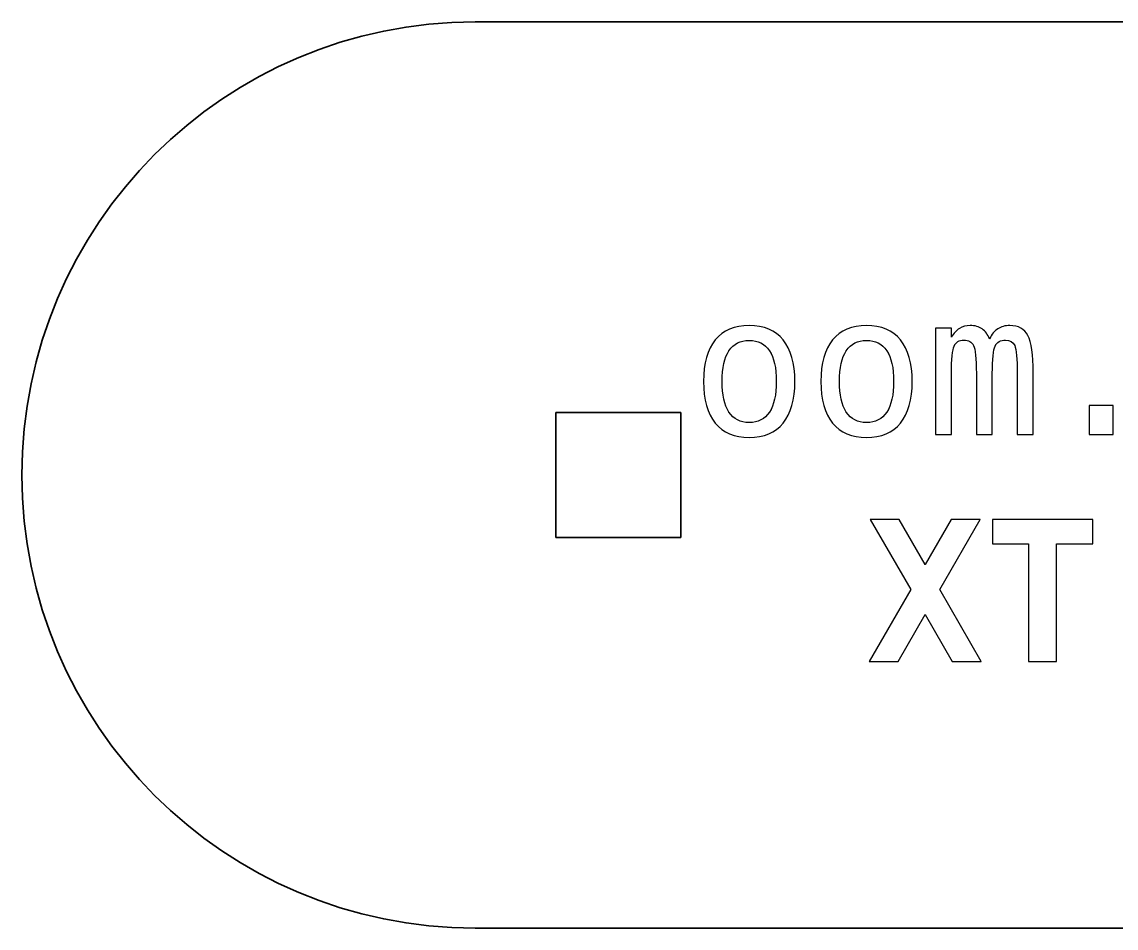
# Model space of a CAD drawing. Header units: centimetres. Extents: x -11.05 to -9.95, y -15.08 to -14.62.
# Drawn here: x -11.05 to -10.489, y -15.082 to -14.617 of the extents above; entities that cross this region are included whole.
import ezdxf

# ---------------------------------------------------------------- set-up
doc = ezdxf.new("R2010")
doc.units = ezdxf.units.CM
doc.header["$MEASUREMENT"] = 0
doc.layers.add('Layer 1', color=7, linetype='Continuous')

msp = doc.modelspace()

# ---------------------------------------------------------------- linework, layer by layer
at = {"layer": 'Layer 1', "color": 7, "lineweight": 35}
msp.add_lwpolyline([(-10.776, -14.882), (-10.712, -14.882), (-10.712, -14.818), (-10.776, -14.818), (-10.776, -14.882)], close=True, dxfattribs=at)
msp.add_open_spline([(-10.8175, -15.0825), (-10.94589, -15.0825), (-11.05, -14.97839), (-11.05, -14.85), (-11.05, -14.85), (-11.05, -14.72161), (-10.94589, -14.6175), (-10.8175, -14.6175), (-10.8175, -14.6175), (-10.8175, -14.6175), (-10.1825, -14.6175), (-10.1825, -14.6175), (-10.1825, -14.6175), (-10.05411, -14.6175), (-9.95, -14.72161), (-9.95, -14.85), (-9.95, -14.85), (-9.95, -14.97839), (-10.05411, -15.0825), (-10.1825, -15.0825), (-10.1825, -15.0825), (-10.1825, -15.0825), (-10.8175, -15.0825), (-10.8175, -15.0825)], degree=3, knots=[0, 0, 0, 0, 0.166667, 0.166667, 0.166667, 0.166667, 0.333333, 0.333333, 0.333333, 0.333333, 0.5, 0.5, 0.5, 0.5, 0.666667, 0.666667, 0.666667, 0.666667, 0.833333, 0.833333, 0.833333, 0.833333, 1, 1, 1, 1], dxfattribs=at)
at = {"layer": 'Layer 1', "color": 250}
for points, knots in [([(-10.67687, -14.7733), (-10.66928, -14.7733), (-10.66348, -14.77575), (-10.65947, -14.78067), (-10.65947, -14.78067), (-10.65545, -14.78558), (-10.65343, -14.7927), (-10.65343, -14.802), (-10.65343, -14.802), (-10.65343, -14.81135), (-10.65543, -14.81847), (-10.65943, -14.82337), (-10.65943, -14.82337), (-10.66345, -14.82827), (-10.66925, -14.83072), (-10.67687, -14.83072), (-10.67687, -14.83072), (-10.68447, -14.83072), (-10.69025, -14.82827), (-10.69427, -14.82337), (-10.69427, -14.82337), (-10.69827, -14.81847), (-10.70027, -14.81135), (-10.70027, -14.802), (-10.70027, -14.802), (-10.70027, -14.7927), (-10.69827, -14.78558), (-10.69427, -14.78067), (-10.69427, -14.78067), (-10.69025, -14.77575), (-10.68447, -14.7733), (-10.67687, -14.7733)], [0, 0, 0, 0, 0.125, 0.125, 0.125, 0.125, 0.25, 0.25, 0.25, 0.25, 0.375, 0.375, 0.375, 0.375, 0.5, 0.5, 0.5, 0.5, 0.625, 0.625, 0.625, 0.625, 0.75, 0.75, 0.75, 0.75, 0.875, 0.875, 0.875, 0.875, 1, 1, 1, 1]), ([(-10.67687, -14.7733), (-10.66928, -14.7733), (-10.66348, -14.77575), (-10.65947, -14.78067), (-10.65947, -14.78067), (-10.65545, -14.78558), (-10.65343, -14.7927), (-10.65343, -14.802), (-10.65343, -14.802), (-10.65343, -14.81135), (-10.65543, -14.81847), (-10.65943, -14.82337), (-10.65943, -14.82337), (-10.66345, -14.82827), (-10.66925, -14.83072), (-10.67687, -14.83072), (-10.67687, -14.83072), (-10.68447, -14.83072), (-10.69025, -14.82827), (-10.69427, -14.82337), (-10.69427, -14.82337), (-10.69827, -14.81847), (-10.70027, -14.81135), (-10.70027, -14.802), (-10.70027, -14.802), (-10.70027, -14.7927), (-10.69827, -14.78558), (-10.69427, -14.78067), (-10.69427, -14.78067), (-10.69025, -14.77575), (-10.68447, -14.7733), (-10.67687, -14.7733)], [0, 0, 0, 0, 0.125, 0.125, 0.125, 0.125, 0.25, 0.25, 0.25, 0.25, 0.375, 0.375, 0.375, 0.375, 0.5, 0.5, 0.5, 0.5, 0.625, 0.625, 0.625, 0.625, 0.75, 0.75, 0.75, 0.75, 0.875, 0.875, 0.875, 0.875, 1, 1, 1, 1]), ([(-10.61667, -14.7733), (-10.60908, -14.7733), (-10.60328, -14.77575), (-10.59927, -14.78067), (-10.59927, -14.78067), (-10.59525, -14.78558), (-10.59323, -14.7927), (-10.59323, -14.802), (-10.59323, -14.802), (-10.59323, -14.81135), (-10.59523, -14.81847), (-10.59923, -14.82337), (-10.59923, -14.82337), (-10.60325, -14.82827), (-10.60905, -14.83072), (-10.61667, -14.83072), (-10.61667, -14.83072), (-10.62427, -14.83072), (-10.63005, -14.82827), (-10.63407, -14.82337), (-10.63407, -14.82337), (-10.63807, -14.81847), (-10.64007, -14.81135), (-10.64007, -14.802), (-10.64007, -14.802), (-10.64007, -14.7927), (-10.63807, -14.78558), (-10.63407, -14.78067), (-10.63407, -14.78067), (-10.63005, -14.77575), (-10.62427, -14.7733), (-10.61667, -14.7733)], [0, 0, 0, 0, 0.125, 0.125, 0.125, 0.125, 0.25, 0.25, 0.25, 0.25, 0.375, 0.375, 0.375, 0.375, 0.5, 0.5, 0.5, 0.5, 0.625, 0.625, 0.625, 0.625, 0.75, 0.75, 0.75, 0.75, 0.875, 0.875, 0.875, 0.875, 1, 1, 1, 1]), ([(-10.61667, -14.7733), (-10.60908, -14.7733), (-10.60328, -14.77575), (-10.59927, -14.78067), (-10.59927, -14.78067), (-10.59525, -14.78558), (-10.59323, -14.7927), (-10.59323, -14.802), (-10.59323, -14.802), (-10.59323, -14.81135), (-10.59523, -14.81847), (-10.59923, -14.82337), (-10.59923, -14.82337), (-10.60325, -14.82827), (-10.60905, -14.83072), (-10.61667, -14.83072), (-10.61667, -14.83072), (-10.62427, -14.83072), (-10.63005, -14.82827), (-10.63407, -14.82337), (-10.63407, -14.82337), (-10.63807, -14.81847), (-10.64007, -14.81135), (-10.64007, -14.802), (-10.64007, -14.802), (-10.64007, -14.7927), (-10.63807, -14.78558), (-10.63407, -14.78067), (-10.63407, -14.78067), (-10.63005, -14.77575), (-10.62427, -14.7733), (-10.61667, -14.7733)], [0, 0, 0, 0, 0.125, 0.125, 0.125, 0.125, 0.25, 0.25, 0.25, 0.25, 0.375, 0.375, 0.375, 0.375, 0.5, 0.5, 0.5, 0.5, 0.625, 0.625, 0.625, 0.625, 0.75, 0.75, 0.75, 0.75, 0.875, 0.875, 0.875, 0.875, 1, 1, 1, 1]), ([(-10.55355, -14.78018), (-10.55245, -14.77783), (-10.55103, -14.7761), (-10.54932, -14.77498), (-10.54932, -14.77498), (-10.54762, -14.77387), (-10.54555, -14.7733), (-10.54315, -14.7733), (-10.54315, -14.7733), (-10.53875, -14.7733), (-10.53565, -14.775), (-10.53385, -14.7784), (-10.53385, -14.7784), (-10.53203, -14.7818), (-10.53113, -14.7882), (-10.53113, -14.79762), (-10.53113, -14.79762), (-10.53113, -14.79762), (-10.53113, -14.8293), (-10.53113, -14.8293), (-10.53113, -14.8293), (-10.53113, -14.8293), (-10.53933, -14.8293), (-10.53933, -14.8293), (-10.53933, -14.8293), (-10.53933, -14.8293), (-10.53933, -14.798), (-10.53933, -14.798), (-10.53933, -14.798), (-10.53933, -14.79028), (-10.53977, -14.7855), (-10.54063, -14.78362), (-10.54063, -14.78362), (-10.54148, -14.78175), (-10.54307, -14.78082), (-10.54535, -14.78082), (-10.54535, -14.78082), (-10.54795, -14.78082), (-10.54973, -14.78182), (-10.5507, -14.78382), (-10.5507, -14.78382), (-10.55165, -14.78582), (-10.55213, -14.79055), (-10.55213, -14.798), (-10.55213, -14.798), (-10.55213, -14.798), (-10.55213, -14.8293), (-10.55213, -14.8293), (-10.55213, -14.8293), (-10.55213, -14.8293), (-10.56033, -14.8293), (-10.56033, -14.8293), (-10.56033, -14.8293), (-10.56033, -14.8293), (-10.56033, -14.798), (-10.56033, -14.798), (-10.56033, -14.798), (-10.56033, -14.79018), (-10.5608, -14.78537), (-10.56173, -14.78355), (-10.56173, -14.78355), (-10.56265, -14.78173), (-10.56432, -14.78082), (-10.56673, -14.78082), (-10.56673, -14.78082), (-10.56912, -14.78082), (-10.57077, -14.78182), (-10.57168, -14.78382), (-10.57168, -14.78382), (-10.57262, -14.78582), (-10.57308, -14.79055), (-10.57308, -14.798), (-10.57308, -14.798), (-10.57308, -14.798), (-10.57308, -14.8293), (-10.57308, -14.8293), (-10.57308, -14.8293), (-10.57308, -14.8293), (-10.58123, -14.8293), (-10.58123, -14.8293), (-10.58123, -14.8293), (-10.58123, -14.8293), (-10.58123, -14.77462), (-10.58123, -14.77462), (-10.58123, -14.77462), (-10.58123, -14.77462), (-10.57308, -14.77462), (-10.57308, -14.77462), (-10.57308, -14.77462), (-10.57308, -14.77462), (-10.57308, -14.7793), (-10.57308, -14.7793), (-10.57308, -14.7793), (-10.57202, -14.77735), (-10.57067, -14.77587), (-10.56905, -14.77483), (-10.56905, -14.77483), (-10.56745, -14.77382), (-10.56562, -14.7733), (-10.56357, -14.7733), (-10.56357, -14.7733), (-10.56108, -14.7733), (-10.55903, -14.77387), (-10.55738, -14.775), (-10.55738, -14.775), (-10.55573, -14.77615), (-10.55447, -14.77787), (-10.55355, -14.78018)], [0, 0, 0, 0, 0.037037, 0.037037, 0.037037, 0.037037, 0.074074, 0.074074, 0.074074, 0.074074, 0.111111, 0.111111, 0.111111, 0.111111, 0.148148, 0.148148, 0.148148, 0.148148, 0.185185, 0.185185, 0.185185, 0.185185, 0.222222, 0.222222, 0.222222, 0.222222, 0.259259, 0.259259, 0.259259, 0.259259, 0.296296, 0.296296, 0.296296, 0.296296, 0.333333, 0.333333, 0.333333, 0.333333, 0.37037, 0.37037, 0.37037, 0.37037, 0.407407, 0.407407, 0.407407, 0.407407, 0.444444, 0.444444, 0.444444, 0.444444, 0.481481, 0.481481, 0.481481, 0.481481, 0.518519, 0.518519, 0.518519, 0.518519, 0.555556, 0.555556, 0.555556, 0.555556, 0.592593, 0.592593, 0.592593, 0.592593, 0.62963, 0.62963, 0.62963, 0.62963, 0.666667, 0.666667, 0.666667, 0.666667, 0.703704, 0.703704, 0.703704, 0.703704, 0.740741, 0.740741, 0.740741, 0.740741, 0.777778, 0.777778, 0.777778, 0.777778, 0.814815, 0.814815, 0.814815, 0.814815, 0.851852, 0.851852, 0.851852, 0.851852, 0.888889, 0.888889, 0.888889, 0.888889, 0.925926, 0.925926, 0.925926, 0.925926, 0.962963, 0.962963, 0.962963, 0.962963, 1, 1, 1, 1]), ([(-10.55355, -14.78018), (-10.55245, -14.77783), (-10.55103, -14.7761), (-10.54932, -14.77498), (-10.54932, -14.77498), (-10.54762, -14.77387), (-10.54555, -14.7733), (-10.54315, -14.7733), (-10.54315, -14.7733), (-10.53875, -14.7733), (-10.53565, -14.775), (-10.53385, -14.7784), (-10.53385, -14.7784), (-10.53203, -14.7818), (-10.53113, -14.7882), (-10.53113, -14.79762), (-10.53113, -14.79762), (-10.53113, -14.79762), (-10.53113, -14.8293), (-10.53113, -14.8293), (-10.53113, -14.8293), (-10.53113, -14.8293), (-10.53933, -14.8293), (-10.53933, -14.8293), (-10.53933, -14.8293), (-10.53933, -14.8293), (-10.53933, -14.798), (-10.53933, -14.798), (-10.53933, -14.798), (-10.53933, -14.79028), (-10.53977, -14.7855), (-10.54063, -14.78362), (-10.54063, -14.78362), (-10.54148, -14.78175), (-10.54307, -14.78082), (-10.54535, -14.78082), (-10.54535, -14.78082), (-10.54795, -14.78082), (-10.54973, -14.78182), (-10.5507, -14.78382), (-10.5507, -14.78382), (-10.55165, -14.78582), (-10.55213, -14.79055), (-10.55213, -14.798), (-10.55213, -14.798), (-10.55213, -14.798), (-10.55213, -14.8293), (-10.55213, -14.8293), (-10.55213, -14.8293), (-10.55213, -14.8293), (-10.56033, -14.8293), (-10.56033, -14.8293), (-10.56033, -14.8293), (-10.56033, -14.8293), (-10.56033, -14.798), (-10.56033, -14.798), (-10.56033, -14.798), (-10.56033, -14.79018), (-10.5608, -14.78537), (-10.56173, -14.78355), (-10.56173, -14.78355), (-10.56265, -14.78173), (-10.56432, -14.78082), (-10.56673, -14.78082), (-10.56673, -14.78082), (-10.56912, -14.78082), (-10.57077, -14.78182), (-10.57168, -14.78382), (-10.57168, -14.78382), (-10.57262, -14.78582), (-10.57308, -14.79055), (-10.57308, -14.798), (-10.57308, -14.798), (-10.57308, -14.798), (-10.57308, -14.8293), (-10.57308, -14.8293), (-10.57308, -14.8293), (-10.57308, -14.8293), (-10.58123, -14.8293), (-10.58123, -14.8293), (-10.58123, -14.8293), (-10.58123, -14.8293), (-10.58123, -14.77462), (-10.58123, -14.77462), (-10.58123, -14.77462), (-10.58123, -14.77462), (-10.57308, -14.77462), (-10.57308, -14.77462), (-10.57308, -14.77462), (-10.57308, -14.77462), (-10.57308, -14.7793), (-10.57308, -14.7793), (-10.57308, -14.7793), (-10.57202, -14.77735), (-10.57067, -14.77587), (-10.56905, -14.77483), (-10.56905, -14.77483), (-10.56745, -14.77382), (-10.56562, -14.7733), (-10.56357, -14.7733), (-10.56357, -14.7733), (-10.56108, -14.7733), (-10.55903, -14.77387), (-10.55738, -14.775), (-10.55738, -14.775), (-10.55573, -14.77615), (-10.55447, -14.77787), (-10.55355, -14.78018)], [0, 0, 0, 0, 0.037037, 0.037037, 0.037037, 0.037037, 0.074074, 0.074074, 0.074074, 0.074074, 0.111111, 0.111111, 0.111111, 0.111111, 0.148148, 0.148148, 0.148148, 0.148148, 0.185185, 0.185185, 0.185185, 0.185185, 0.222222, 0.222222, 0.222222, 0.222222, 0.259259, 0.259259, 0.259259, 0.259259, 0.296296, 0.296296, 0.296296, 0.296296, 0.333333, 0.333333, 0.333333, 0.333333, 0.37037, 0.37037, 0.37037, 0.37037, 0.407407, 0.407407, 0.407407, 0.407407, 0.444444, 0.444444, 0.444444, 0.444444, 0.481481, 0.481481, 0.481481, 0.481481, 0.518519, 0.518519, 0.518519, 0.518519, 0.555556, 0.555556, 0.555556, 0.555556, 0.592593, 0.592593, 0.592593, 0.592593, 0.62963, 0.62963, 0.62963, 0.62963, 0.666667, 0.666667, 0.666667, 0.666667, 0.703704, 0.703704, 0.703704, 0.703704, 0.740741, 0.740741, 0.740741, 0.740741, 0.777778, 0.777778, 0.777778, 0.777778, 0.814815, 0.814815, 0.814815, 0.814815, 0.851852, 0.851852, 0.851852, 0.851852, 0.888889, 0.888889, 0.888889, 0.888889, 0.925926, 0.925926, 0.925926, 0.925926, 0.962963, 0.962963, 0.962963, 0.962963, 1, 1, 1, 1]), ([(-10.67687, -14.78092), (-10.68143, -14.78092), (-10.68488, -14.78268), (-10.68723, -14.78623), (-10.68723, -14.78623), (-10.68958, -14.78978), (-10.69075, -14.79505), (-10.69075, -14.802), (-10.69075, -14.802), (-10.69075, -14.80893), (-10.68958, -14.81418), (-10.68723, -14.81775), (-10.68723, -14.81775), (-10.68488, -14.82132), (-10.68143, -14.8231), (-10.67687, -14.8231), (-10.67687, -14.8231), (-10.67228, -14.8231), (-10.66882, -14.82132), (-10.66647, -14.81775), (-10.66647, -14.81775), (-10.66412, -14.81418), (-10.66295, -14.80893), (-10.66295, -14.802), (-10.66295, -14.802), (-10.66295, -14.79505), (-10.66412, -14.78978), (-10.66647, -14.78623), (-10.66647, -14.78623), (-10.66882, -14.78268), (-10.67228, -14.78092), (-10.67687, -14.78092)], [0, 0, 0, 0, 0.125, 0.125, 0.125, 0.125, 0.25, 0.25, 0.25, 0.25, 0.375, 0.375, 0.375, 0.375, 0.5, 0.5, 0.5, 0.5, 0.625, 0.625, 0.625, 0.625, 0.75, 0.75, 0.75, 0.75, 0.875, 0.875, 0.875, 0.875, 1, 1, 1, 1]), ([(-10.67687, -14.78092), (-10.68143, -14.78092), (-10.68488, -14.78268), (-10.68723, -14.78623), (-10.68723, -14.78623), (-10.68958, -14.78978), (-10.69075, -14.79505), (-10.69075, -14.802), (-10.69075, -14.802), (-10.69075, -14.80893), (-10.68958, -14.81418), (-10.68723, -14.81775), (-10.68723, -14.81775), (-10.68488, -14.82132), (-10.68143, -14.8231), (-10.67687, -14.8231), (-10.67687, -14.8231), (-10.67228, -14.8231), (-10.66882, -14.82132), (-10.66647, -14.81775), (-10.66647, -14.81775), (-10.66412, -14.81418), (-10.66295, -14.80893), (-10.66295, -14.802), (-10.66295, -14.802), (-10.66295, -14.79505), (-10.66412, -14.78978), (-10.66647, -14.78623), (-10.66647, -14.78623), (-10.66882, -14.78268), (-10.67228, -14.78092), (-10.67687, -14.78092)], [0, 0, 0, 0, 0.125, 0.125, 0.125, 0.125, 0.25, 0.25, 0.25, 0.25, 0.375, 0.375, 0.375, 0.375, 0.5, 0.5, 0.5, 0.5, 0.625, 0.625, 0.625, 0.625, 0.75, 0.75, 0.75, 0.75, 0.875, 0.875, 0.875, 0.875, 1, 1, 1, 1]), ([(-10.61667, -14.78092), (-10.62123, -14.78092), (-10.62468, -14.78268), (-10.62703, -14.78623), (-10.62703, -14.78623), (-10.62938, -14.78978), (-10.63055, -14.79505), (-10.63055, -14.802), (-10.63055, -14.802), (-10.63055, -14.80893), (-10.62938, -14.81418), (-10.62703, -14.81775), (-10.62703, -14.81775), (-10.62468, -14.82132), (-10.62123, -14.8231), (-10.61667, -14.8231), (-10.61667, -14.8231), (-10.61208, -14.8231), (-10.60862, -14.82132), (-10.60627, -14.81775), (-10.60627, -14.81775), (-10.60392, -14.81418), (-10.60275, -14.80893), (-10.60275, -14.802), (-10.60275, -14.802), (-10.60275, -14.79505), (-10.60392, -14.78978), (-10.60627, -14.78623), (-10.60627, -14.78623), (-10.60862, -14.78268), (-10.61208, -14.78092), (-10.61667, -14.78092)], [0, 0, 0, 0, 0.125, 0.125, 0.125, 0.125, 0.25, 0.25, 0.25, 0.25, 0.375, 0.375, 0.375, 0.375, 0.5, 0.5, 0.5, 0.5, 0.625, 0.625, 0.625, 0.625, 0.75, 0.75, 0.75, 0.75, 0.875, 0.875, 0.875, 0.875, 1, 1, 1, 1]), ([(-10.61667, -14.78092), (-10.62123, -14.78092), (-10.62468, -14.78268), (-10.62703, -14.78623), (-10.62703, -14.78623), (-10.62938, -14.78978), (-10.63055, -14.79505), (-10.63055, -14.802), (-10.63055, -14.802), (-10.63055, -14.80893), (-10.62938, -14.81418), (-10.62703, -14.81775), (-10.62703, -14.81775), (-10.62468, -14.82132), (-10.62123, -14.8231), (-10.61667, -14.8231), (-10.61667, -14.8231), (-10.61208, -14.8231), (-10.60862, -14.82132), (-10.60627, -14.81775), (-10.60627, -14.81775), (-10.60392, -14.81418), (-10.60275, -14.80893), (-10.60275, -14.802), (-10.60275, -14.802), (-10.60275, -14.79505), (-10.60392, -14.78978), (-10.60627, -14.78623), (-10.60627, -14.78623), (-10.60862, -14.78268), (-10.61208, -14.78092), (-10.61667, -14.78092)], [0, 0, 0, 0, 0.125, 0.125, 0.125, 0.125, 0.25, 0.25, 0.25, 0.25, 0.375, 0.375, 0.375, 0.375, 0.5, 0.5, 0.5, 0.5, 0.625, 0.625, 0.625, 0.625, 0.75, 0.75, 0.75, 0.75, 0.875, 0.875, 0.875, 0.875, 1, 1, 1, 1]), ([(-10.50247, -14.8144), (-10.50247, -14.8144), (-10.49017, -14.8144), (-10.49017, -14.8144), (-10.49017, -14.8144), (-10.49017, -14.8144), (-10.49017, -14.8293), (-10.49017, -14.8293), (-10.49017, -14.8293), (-10.49017, -14.8293), (-10.50247, -14.8293), (-10.50247, -14.8293), (-10.50247, -14.8293), (-10.50247, -14.8293), (-10.50247, -14.8144), (-10.50247, -14.8144)], [0, 0, 0, 0, 0.25, 0.25, 0.25, 0.25, 0.5, 0.5, 0.5, 0.5, 0.75, 0.75, 0.75, 0.75, 1, 1, 1, 1]), ([(-10.50247, -14.8144), (-10.50247, -14.8144), (-10.49017, -14.8144), (-10.49017, -14.8144), (-10.49017, -14.8144), (-10.49017, -14.8144), (-10.49017, -14.8293), (-10.49017, -14.8293), (-10.49017, -14.8293), (-10.49017, -14.8293), (-10.50247, -14.8293), (-10.50247, -14.8293), (-10.50247, -14.8293), (-10.50247, -14.8293), (-10.50247, -14.8144), (-10.50247, -14.8144)], [0, 0, 0, 0, 0.25, 0.25, 0.25, 0.25, 0.5, 0.5, 0.5, 0.5, 0.75, 0.75, 0.75, 0.75, 1, 1, 1, 1]), ([(-10.55777, -14.9457), (-10.55777, -14.9457), (-10.57265, -14.9457), (-10.57265, -14.9457), (-10.57265, -14.9457), (-10.57265, -14.9457), (-10.58657, -14.92158), (-10.58657, -14.92158), (-10.58657, -14.92158), (-10.58657, -14.92158), (-10.60045, -14.9457), (-10.60045, -14.9457), (-10.60045, -14.9457), (-10.60045, -14.9457), (-10.61533, -14.9457), (-10.61533, -14.9457), (-10.61533, -14.9457), (-10.61533, -14.9457), (-10.59395, -14.90868), (-10.59395, -14.90868), (-10.59395, -14.90868), (-10.59395, -14.90868), (-10.61475, -14.8728), (-10.61475, -14.8728), (-10.61475, -14.8728), (-10.61475, -14.8728), (-10.59985, -14.8728), (-10.59985, -14.8728), (-10.59985, -14.8728), (-10.59985, -14.8728), (-10.58657, -14.896), (-10.58657, -14.896), (-10.58657, -14.896), (-10.58657, -14.896), (-10.57325, -14.8728), (-10.57325, -14.8728), (-10.57325, -14.8728), (-10.57325, -14.8728), (-10.55835, -14.8728), (-10.55835, -14.8728), (-10.55835, -14.8728), (-10.55835, -14.8728), (-10.57905, -14.90868), (-10.57905, -14.90868), (-10.57905, -14.90868), (-10.57905, -14.90868), (-10.55777, -14.9457), (-10.55777, -14.9457)], [0, 0, 0, 0, 0.083333, 0.083333, 0.083333, 0.083333, 0.166667, 0.166667, 0.166667, 0.166667, 0.25, 0.25, 0.25, 0.25, 0.333333, 0.333333, 0.333333, 0.333333, 0.416667, 0.416667, 0.416667, 0.416667, 0.5, 0.5, 0.5, 0.5, 0.583333, 0.583333, 0.583333, 0.583333, 0.666667, 0.666667, 0.666667, 0.666667, 0.75, 0.75, 0.75, 0.75, 0.833333, 0.833333, 0.833333, 0.833333, 0.916667, 0.916667, 0.916667, 0.916667, 1, 1, 1, 1]), ([(-10.55777, -14.9457), (-10.55777, -14.9457), (-10.57265, -14.9457), (-10.57265, -14.9457), (-10.57265, -14.9457), (-10.57265, -14.9457), (-10.58657, -14.92158), (-10.58657, -14.92158), (-10.58657, -14.92158), (-10.58657, -14.92158), (-10.60045, -14.9457), (-10.60045, -14.9457), (-10.60045, -14.9457), (-10.60045, -14.9457), (-10.61533, -14.9457), (-10.61533, -14.9457), (-10.61533, -14.9457), (-10.61533, -14.9457), (-10.59395, -14.90868), (-10.59395, -14.90868), (-10.59395, -14.90868), (-10.59395, -14.90868), (-10.61475, -14.8728), (-10.61475, -14.8728), (-10.61475, -14.8728), (-10.61475, -14.8728), (-10.59985, -14.8728), (-10.59985, -14.8728), (-10.59985, -14.8728), (-10.59985, -14.8728), (-10.58657, -14.896), (-10.58657, -14.896), (-10.58657, -14.896), (-10.58657, -14.896), (-10.57325, -14.8728), (-10.57325, -14.8728), (-10.57325, -14.8728), (-10.57325, -14.8728), (-10.55835, -14.8728), (-10.55835, -14.8728), (-10.55835, -14.8728), (-10.55835, -14.8728), (-10.57905, -14.90868), (-10.57905, -14.90868), (-10.57905, -14.90868), (-10.57905, -14.90868), (-10.55777, -14.9457), (-10.55777, -14.9457)], [0, 0, 0, 0, 0.083333, 0.083333, 0.083333, 0.083333, 0.166667, 0.166667, 0.166667, 0.166667, 0.25, 0.25, 0.25, 0.25, 0.333333, 0.333333, 0.333333, 0.333333, 0.416667, 0.416667, 0.416667, 0.416667, 0.5, 0.5, 0.5, 0.5, 0.583333, 0.583333, 0.583333, 0.583333, 0.666667, 0.666667, 0.666667, 0.666667, 0.75, 0.75, 0.75, 0.75, 0.833333, 0.833333, 0.833333, 0.833333, 0.916667, 0.916667, 0.916667, 0.916667, 1, 1, 1, 1]), ([(-10.51915, -14.9457), (-10.51915, -14.9457), (-10.53355, -14.9457), (-10.53355, -14.9457), (-10.53355, -14.9457), (-10.53355, -14.9457), (-10.53355, -14.8854), (-10.53355, -14.8854), (-10.53355, -14.8854), (-10.53355, -14.8854), (-10.55205, -14.8854), (-10.55205, -14.8854), (-10.55205, -14.8854), (-10.55205, -14.8854), (-10.55205, -14.8728), (-10.55205, -14.8728), (-10.55205, -14.8728), (-10.55205, -14.8728), (-10.50065, -14.8728), (-10.50065, -14.8728), (-10.50065, -14.8728), (-10.50065, -14.8728), (-10.50065, -14.8854), (-10.50065, -14.8854), (-10.50065, -14.8854), (-10.50065, -14.8854), (-10.51915, -14.8854), (-10.51915, -14.8854), (-10.51915, -14.8854), (-10.51915, -14.8854), (-10.51915, -14.9457), (-10.51915, -14.9457)], [0, 0, 0, 0, 0.125, 0.125, 0.125, 0.125, 0.25, 0.25, 0.25, 0.25, 0.375, 0.375, 0.375, 0.375, 0.5, 0.5, 0.5, 0.5, 0.625, 0.625, 0.625, 0.625, 0.75, 0.75, 0.75, 0.75, 0.875, 0.875, 0.875, 0.875, 1, 1, 1, 1]), ([(-10.51915, -14.9457), (-10.51915, -14.9457), (-10.53355, -14.9457), (-10.53355, -14.9457), (-10.53355, -14.9457), (-10.53355, -14.9457), (-10.53355, -14.8854), (-10.53355, -14.8854), (-10.53355, -14.8854), (-10.53355, -14.8854), (-10.55205, -14.8854), (-10.55205, -14.8854), (-10.55205, -14.8854), (-10.55205, -14.8854), (-10.55205, -14.8728), (-10.55205, -14.8728), (-10.55205, -14.8728), (-10.55205, -14.8728), (-10.50065, -14.8728), (-10.50065, -14.8728), (-10.50065, -14.8728), (-10.50065, -14.8728), (-10.50065, -14.8854), (-10.50065, -14.8854), (-10.50065, -14.8854), (-10.50065, -14.8854), (-10.51915, -14.8854), (-10.51915, -14.8854), (-10.51915, -14.8854), (-10.51915, -14.8854), (-10.51915, -14.9457), (-10.51915, -14.9457)], [0, 0, 0, 0, 0.125, 0.125, 0.125, 0.125, 0.25, 0.25, 0.25, 0.25, 0.375, 0.375, 0.375, 0.375, 0.5, 0.5, 0.5, 0.5, 0.625, 0.625, 0.625, 0.625, 0.75, 0.75, 0.75, 0.75, 0.875, 0.875, 0.875, 0.875, 1, 1, 1, 1])]:
    msp.add_open_spline(points, degree=3, knots=knots, dxfattribs=at)
at = {"layer": 'Layer 1', "color": 7, "lineweight": 20}
for points, knots in [([(-10.67687, -14.7733), (-10.66928, -14.7733), (-10.66348, -14.77575), (-10.65947, -14.78067), (-10.65947, -14.78067), (-10.65545, -14.78558), (-10.65343, -14.7927), (-10.65343, -14.802), (-10.65343, -14.802), (-10.65343, -14.81135), (-10.65543, -14.81847), (-10.65943, -14.82337), (-10.65943, -14.82337), (-10.66345, -14.82827), (-10.66925, -14.83072), (-10.67687, -14.83072), (-10.67687, -14.83072), (-10.68447, -14.83072), (-10.69025, -14.82827), (-10.69427, -14.82337), (-10.69427, -14.82337), (-10.69827, -14.81847), (-10.70027, -14.81135), (-10.70027, -14.802), (-10.70027, -14.802), (-10.70027, -14.7927), (-10.69827, -14.78558), (-10.69427, -14.78067), (-10.69427, -14.78067), (-10.69025, -14.77575), (-10.68447, -14.7733), (-10.67687, -14.7733)], [0, 0, 0, 0, 0.125, 0.125, 0.125, 0.125, 0.25, 0.25, 0.25, 0.25, 0.375, 0.375, 0.375, 0.375, 0.5, 0.5, 0.5, 0.5, 0.625, 0.625, 0.625, 0.625, 0.75, 0.75, 0.75, 0.75, 0.875, 0.875, 0.875, 0.875, 1, 1, 1, 1]), ([(-10.61667, -14.7733), (-10.60908, -14.7733), (-10.60328, -14.77575), (-10.59927, -14.78067), (-10.59927, -14.78067), (-10.59525, -14.78558), (-10.59323, -14.7927), (-10.59323, -14.802), (-10.59323, -14.802), (-10.59323, -14.81135), (-10.59523, -14.81847), (-10.59923, -14.82337), (-10.59923, -14.82337), (-10.60325, -14.82827), (-10.60905, -14.83072), (-10.61667, -14.83072), (-10.61667, -14.83072), (-10.62427, -14.83072), (-10.63005, -14.82827), (-10.63407, -14.82337), (-10.63407, -14.82337), (-10.63807, -14.81847), (-10.64007, -14.81135), (-10.64007, -14.802), (-10.64007, -14.802), (-10.64007, -14.7927), (-10.63807, -14.78558), (-10.63407, -14.78067), (-10.63407, -14.78067), (-10.63005, -14.77575), (-10.62427, -14.7733), (-10.61667, -14.7733)], [0, 0, 0, 0, 0.125, 0.125, 0.125, 0.125, 0.25, 0.25, 0.25, 0.25, 0.375, 0.375, 0.375, 0.375, 0.5, 0.5, 0.5, 0.5, 0.625, 0.625, 0.625, 0.625, 0.75, 0.75, 0.75, 0.75, 0.875, 0.875, 0.875, 0.875, 1, 1, 1, 1]), ([(-10.55355, -14.78018), (-10.55245, -14.77783), (-10.55103, -14.7761), (-10.54932, -14.77498), (-10.54932, -14.77498), (-10.54762, -14.77387), (-10.54555, -14.7733), (-10.54315, -14.7733), (-10.54315, -14.7733), (-10.53875, -14.7733), (-10.53565, -14.775), (-10.53385, -14.7784), (-10.53385, -14.7784), (-10.53203, -14.7818), (-10.53113, -14.7882), (-10.53113, -14.79762), (-10.53113, -14.79762), (-10.53113, -14.79762), (-10.53113, -14.8293), (-10.53113, -14.8293), (-10.53113, -14.8293), (-10.53113, -14.8293), (-10.53933, -14.8293), (-10.53933, -14.8293), (-10.53933, -14.8293), (-10.53933, -14.8293), (-10.53933, -14.798), (-10.53933, -14.798), (-10.53933, -14.798), (-10.53933, -14.79028), (-10.53977, -14.7855), (-10.54063, -14.78362), (-10.54063, -14.78362), (-10.54148, -14.78175), (-10.54307, -14.78082), (-10.54535, -14.78082), (-10.54535, -14.78082), (-10.54795, -14.78082), (-10.54973, -14.78182), (-10.5507, -14.78382), (-10.5507, -14.78382), (-10.55165, -14.78582), (-10.55213, -14.79055), (-10.55213, -14.798), (-10.55213, -14.798), (-10.55213, -14.798), (-10.55213, -14.8293), (-10.55213, -14.8293), (-10.55213, -14.8293), (-10.55213, -14.8293), (-10.56033, -14.8293), (-10.56033, -14.8293), (-10.56033, -14.8293), (-10.56033, -14.8293), (-10.56033, -14.798), (-10.56033, -14.798), (-10.56033, -14.798), (-10.56033, -14.79018), (-10.5608, -14.78537), (-10.56173, -14.78355), (-10.56173, -14.78355), (-10.56265, -14.78173), (-10.56432, -14.78082), (-10.56673, -14.78082), (-10.56673, -14.78082), (-10.56912, -14.78082), (-10.57077, -14.78182), (-10.57168, -14.78382), (-10.57168, -14.78382), (-10.57262, -14.78582), (-10.57308, -14.79055), (-10.57308, -14.798), (-10.57308, -14.798), (-10.57308, -14.798), (-10.57308, -14.8293), (-10.57308, -14.8293), (-10.57308, -14.8293), (-10.57308, -14.8293), (-10.58123, -14.8293), (-10.58123, -14.8293), (-10.58123, -14.8293), (-10.58123, -14.8293), (-10.58123, -14.77462), (-10.58123, -14.77462), (-10.58123, -14.77462), (-10.58123, -14.77462), (-10.57308, -14.77462), (-10.57308, -14.77462), (-10.57308, -14.77462), (-10.57308, -14.77462), (-10.57308, -14.7793), (-10.57308, -14.7793), (-10.57308, -14.7793), (-10.57202, -14.77735), (-10.57067, -14.77587), (-10.56905, -14.77483), (-10.56905, -14.77483), (-10.56745, -14.77382), (-10.56562, -14.7733), (-10.56357, -14.7733), (-10.56357, -14.7733), (-10.56108, -14.7733), (-10.55903, -14.77387), (-10.55738, -14.775), (-10.55738, -14.775), (-10.55573, -14.77615), (-10.55447, -14.77787), (-10.55355, -14.78018)], [0, 0, 0, 0, 0.037037, 0.037037, 0.037037, 0.037037, 0.074074, 0.074074, 0.074074, 0.074074, 0.111111, 0.111111, 0.111111, 0.111111, 0.148148, 0.148148, 0.148148, 0.148148, 0.185185, 0.185185, 0.185185, 0.185185, 0.222222, 0.222222, 0.222222, 0.222222, 0.259259, 0.259259, 0.259259, 0.259259, 0.296296, 0.296296, 0.296296, 0.296296, 0.333333, 0.333333, 0.333333, 0.333333, 0.37037, 0.37037, 0.37037, 0.37037, 0.407407, 0.407407, 0.407407, 0.407407, 0.444444, 0.444444, 0.444444, 0.444444, 0.481481, 0.481481, 0.481481, 0.481481, 0.518519, 0.518519, 0.518519, 0.518519, 0.555556, 0.555556, 0.555556, 0.555556, 0.592593, 0.592593, 0.592593, 0.592593, 0.62963, 0.62963, 0.62963, 0.62963, 0.666667, 0.666667, 0.666667, 0.666667, 0.703704, 0.703704, 0.703704, 0.703704, 0.740741, 0.740741, 0.740741, 0.740741, 0.777778, 0.777778, 0.777778, 0.777778, 0.814815, 0.814815, 0.814815, 0.814815, 0.851852, 0.851852, 0.851852, 0.851852, 0.888889, 0.888889, 0.888889, 0.888889, 0.925926, 0.925926, 0.925926, 0.925926, 0.962963, 0.962963, 0.962963, 0.962963, 1, 1, 1, 1]), ([(-10.67687, -14.78092), (-10.68143, -14.78092), (-10.68488, -14.78268), (-10.68723, -14.78623), (-10.68723, -14.78623), (-10.68958, -14.78978), (-10.69075, -14.79505), (-10.69075, -14.802), (-10.69075, -14.802), (-10.69075, -14.80893), (-10.68958, -14.81418), (-10.68723, -14.81775), (-10.68723, -14.81775), (-10.68488, -14.82132), (-10.68143, -14.8231), (-10.67687, -14.8231), (-10.67687, -14.8231), (-10.67228, -14.8231), (-10.66882, -14.82132), (-10.66647, -14.81775), (-10.66647, -14.81775), (-10.66412, -14.81418), (-10.66295, -14.80893), (-10.66295, -14.802), (-10.66295, -14.802), (-10.66295, -14.79505), (-10.66412, -14.78978), (-10.66647, -14.78623), (-10.66647, -14.78623), (-10.66882, -14.78268), (-10.67228, -14.78092), (-10.67687, -14.78092)], [0, 0, 0, 0, 0.125, 0.125, 0.125, 0.125, 0.25, 0.25, 0.25, 0.25, 0.375, 0.375, 0.375, 0.375, 0.5, 0.5, 0.5, 0.5, 0.625, 0.625, 0.625, 0.625, 0.75, 0.75, 0.75, 0.75, 0.875, 0.875, 0.875, 0.875, 1, 1, 1, 1]), ([(-10.61667, -14.78092), (-10.62123, -14.78092), (-10.62468, -14.78268), (-10.62703, -14.78623), (-10.62703, -14.78623), (-10.62938, -14.78978), (-10.63055, -14.79505), (-10.63055, -14.802), (-10.63055, -14.802), (-10.63055, -14.80893), (-10.62938, -14.81418), (-10.62703, -14.81775), (-10.62703, -14.81775), (-10.62468, -14.82132), (-10.62123, -14.8231), (-10.61667, -14.8231), (-10.61667, -14.8231), (-10.61208, -14.8231), (-10.60862, -14.82132), (-10.60627, -14.81775), (-10.60627, -14.81775), (-10.60392, -14.81418), (-10.60275, -14.80893), (-10.60275, -14.802), (-10.60275, -14.802), (-10.60275, -14.79505), (-10.60392, -14.78978), (-10.60627, -14.78623), (-10.60627, -14.78623), (-10.60862, -14.78268), (-10.61208, -14.78092), (-10.61667, -14.78092)], [0, 0, 0, 0, 0.125, 0.125, 0.125, 0.125, 0.25, 0.25, 0.25, 0.25, 0.375, 0.375, 0.375, 0.375, 0.5, 0.5, 0.5, 0.5, 0.625, 0.625, 0.625, 0.625, 0.75, 0.75, 0.75, 0.75, 0.875, 0.875, 0.875, 0.875, 1, 1, 1, 1]), ([(-10.50247, -14.8144), (-10.50247, -14.8144), (-10.49017, -14.8144), (-10.49017, -14.8144), (-10.49017, -14.8144), (-10.49017, -14.8144), (-10.49017, -14.8293), (-10.49017, -14.8293), (-10.49017, -14.8293), (-10.49017, -14.8293), (-10.50247, -14.8293), (-10.50247, -14.8293), (-10.50247, -14.8293), (-10.50247, -14.8293), (-10.50247, -14.8144), (-10.50247, -14.8144)], [0, 0, 0, 0, 0.25, 0.25, 0.25, 0.25, 0.5, 0.5, 0.5, 0.5, 0.75, 0.75, 0.75, 0.75, 1, 1, 1, 1]), ([(-10.55777, -14.9457), (-10.55777, -14.9457), (-10.57265, -14.9457), (-10.57265, -14.9457), (-10.57265, -14.9457), (-10.57265, -14.9457), (-10.58657, -14.92158), (-10.58657, -14.92158), (-10.58657, -14.92158), (-10.58657, -14.92158), (-10.60045, -14.9457), (-10.60045, -14.9457), (-10.60045, -14.9457), (-10.60045, -14.9457), (-10.61533, -14.9457), (-10.61533, -14.9457), (-10.61533, -14.9457), (-10.61533, -14.9457), (-10.59395, -14.90868), (-10.59395, -14.90868), (-10.59395, -14.90868), (-10.59395, -14.90868), (-10.61475, -14.8728), (-10.61475, -14.8728), (-10.61475, -14.8728), (-10.61475, -14.8728), (-10.59985, -14.8728), (-10.59985, -14.8728), (-10.59985, -14.8728), (-10.59985, -14.8728), (-10.58657, -14.896), (-10.58657, -14.896), (-10.58657, -14.896), (-10.58657, -14.896), (-10.57325, -14.8728), (-10.57325, -14.8728), (-10.57325, -14.8728), (-10.57325, -14.8728), (-10.55835, -14.8728), (-10.55835, -14.8728), (-10.55835, -14.8728), (-10.55835, -14.8728), (-10.57905, -14.90868), (-10.57905, -14.90868), (-10.57905, -14.90868), (-10.57905, -14.90868), (-10.55777, -14.9457), (-10.55777, -14.9457)], [0, 0, 0, 0, 0.083333, 0.083333, 0.083333, 0.083333, 0.166667, 0.166667, 0.166667, 0.166667, 0.25, 0.25, 0.25, 0.25, 0.333333, 0.333333, 0.333333, 0.333333, 0.416667, 0.416667, 0.416667, 0.416667, 0.5, 0.5, 0.5, 0.5, 0.583333, 0.583333, 0.583333, 0.583333, 0.666667, 0.666667, 0.666667, 0.666667, 0.75, 0.75, 0.75, 0.75, 0.833333, 0.833333, 0.833333, 0.833333, 0.916667, 0.916667, 0.916667, 0.916667, 1, 1, 1, 1]), ([(-10.51915, -14.9457), (-10.51915, -14.9457), (-10.53355, -14.9457), (-10.53355, -14.9457), (-10.53355, -14.9457), (-10.53355, -14.9457), (-10.53355, -14.8854), (-10.53355, -14.8854), (-10.53355, -14.8854), (-10.53355, -14.8854), (-10.55205, -14.8854), (-10.55205, -14.8854), (-10.55205, -14.8854), (-10.55205, -14.8854), (-10.55205, -14.8728), (-10.55205, -14.8728), (-10.55205, -14.8728), (-10.55205, -14.8728), (-10.50065, -14.8728), (-10.50065, -14.8728), (-10.50065, -14.8728), (-10.50065, -14.8728), (-10.50065, -14.8854), (-10.50065, -14.8854), (-10.50065, -14.8854), (-10.50065, -14.8854), (-10.51915, -14.8854), (-10.51915, -14.8854), (-10.51915, -14.8854), (-10.51915, -14.8854), (-10.51915, -14.9457), (-10.51915, -14.9457)], [0, 0, 0, 0, 0.125, 0.125, 0.125, 0.125, 0.25, 0.25, 0.25, 0.25, 0.375, 0.375, 0.375, 0.375, 0.5, 0.5, 0.5, 0.5, 0.625, 0.625, 0.625, 0.625, 0.75, 0.75, 0.75, 0.75, 0.875, 0.875, 0.875, 0.875, 1, 1, 1, 1])]:
    msp.add_open_spline(points, degree=3, knots=knots, dxfattribs=at)

doc.saveas('drawing.dxf')
